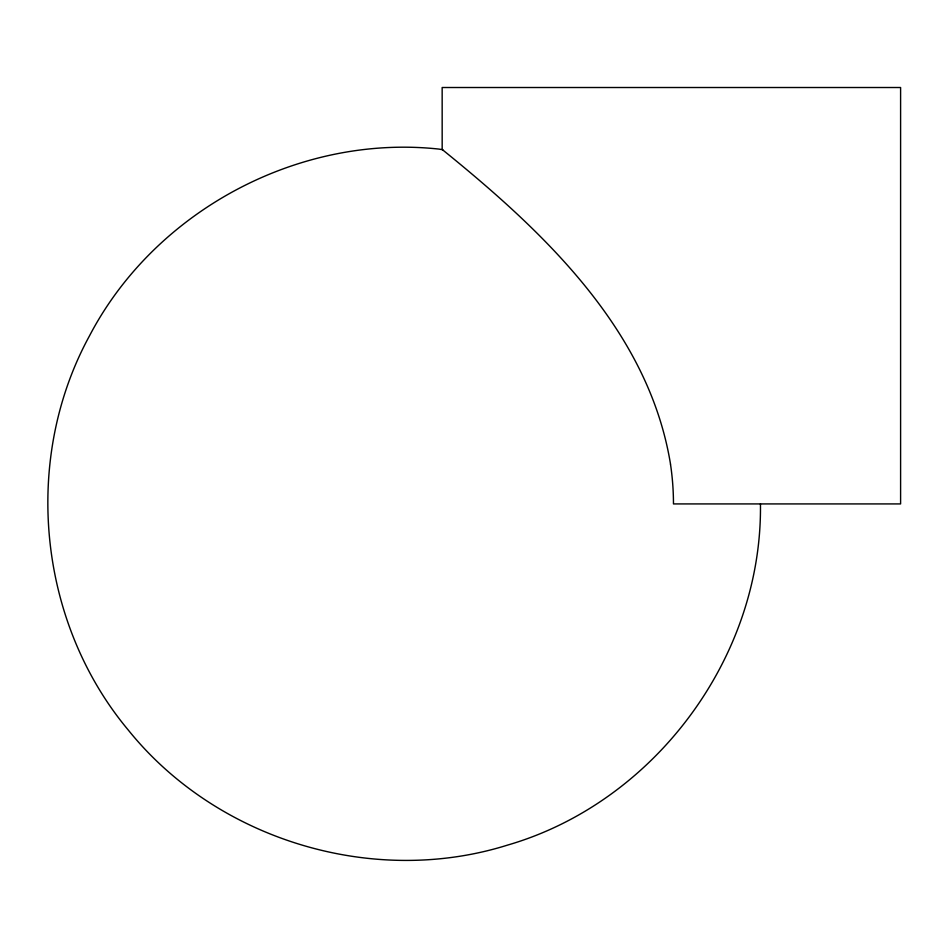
<?xml version="1.0" encoding="UTF-8"?>
<svg xmlns="http://www.w3.org/2000/svg" width="948" height="948" viewBox="0 0 948 948"><rect width="100%" height="100%" fill="white"/><g stroke="black" fill="none" stroke-linecap="round" stroke-linejoin="round"><path stroke-width="1.42" d="M760.45 503.921C762.512 657.082 654.523 802.494 507.464 845.13C372.896 887.328 216.796 839.975 128.335 730.126C37.861 621.947 21.863 459.602 89.503 335.841C154.832 210.847 298.691 133.952 438.912 149.085L442.858 149.76M670.509 464.129C648.586 329.857 543.157 231.229 442.171 149.476L442.159 87.512L900.6 87.512L900.6 503.921L673.471 503.921A269.967 269.943 82.9 0 0 670.485 464.129"/></g></svg>
